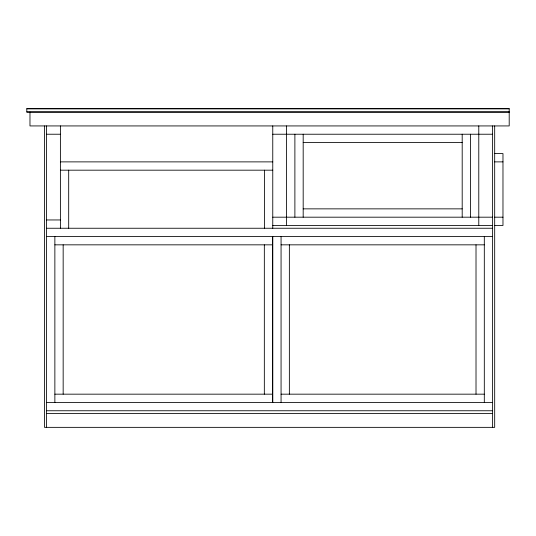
<?xml version="1.0" encoding="UTF-8"?>
<svg xmlns="http://www.w3.org/2000/svg" width="536" height="536" viewBox="0 0 536 536"><rect width="100%" height="100%" fill="white"/><g stroke="black" fill="none" stroke-linecap="round" stroke-linejoin="round"><path stroke-width="0.8" d="M26.8 108.828L509.2 108.828M26.8 111.93L509.2 111.93M509.2 112.104L26.8 112.104L26.8 108.647L509.2 108.647L509.2 125.933L29.976 125.933L29.976 112.104M46.572 134.228L60.394 134.228M272.764 134.228L492.611 134.228M303.182 142.556L462.193 142.556M494.681 153.584L502.976 153.584L502.976 225.482L494.681 225.482M60.394 161.879L272.764 161.879M494.681 161.879L502.976 161.879M60.394 170.18L272.764 170.18M303.182 208.859L462.193 208.859M272.764 217.187L492.611 217.187M494.681 217.187L502.976 217.187M46.572 219.954L60.394 219.954M272.764 225.482L492.611 225.482M46.572 228.249L492.611 228.249M46.572 236.544L492.611 236.544M54.866 244.838L272.636 244.838M281.065 244.838L484.31 244.838M54.866 394.168L272.636 394.168M281.065 394.168L484.31 394.168M46.572 402.462L492.611 402.462M46.572 410.757L492.611 410.757M46.572 413.524L492.611 413.524M494.681 125.933L494.681 427.353L44.495 427.353L44.495 125.933M492.611 125.933L492.611 427.353M484.31 236.544L484.31 402.462M478.782 125.933L478.782 225.482M476.015 244.838L476.015 394.168M470.487 134.228L470.487 217.187M462.193 134.228L462.193 217.187M303.182 134.228L303.182 217.187M294.887 134.228L294.887 217.187M289.36 244.838L289.36 394.168M286.593 125.933L286.593 225.482M281.065 236.544L281.065 402.462M272.764 125.933L272.764 228.249M272.764 236.544L272.764 402.462M272.636 236.544L272.636 402.462M264.469 170.18L264.469 228.249M264.335 244.838L264.335 394.168M68.688 170.18L68.688 228.249M63.161 244.838L63.161 394.168M60.394 125.933L60.394 228.249M54.866 236.544L54.866 402.462M46.572 125.933L46.572 427.353"/></g></svg>
